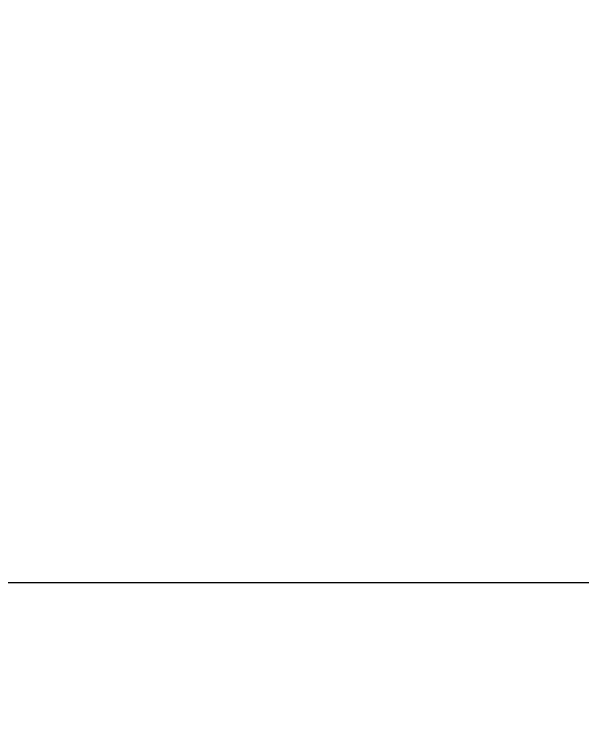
# Model space of a CAD drawing. Header units: millimetres. Extents: x 1993 to 4093, y 1262 to 2017.
# Drawn here: x 3507.26 to 3534.22, y 1584.18 to 1618.1 of the extents above; entities that cross this region are included whole.
import ezdxf

# ---------------------------------------------------------------- set-up
doc = ezdxf.new("R2010")
doc.units = ezdxf.units.MM
doc.layers.add('FLR CARPET 1', color=254, linetype='Continuous', lineweight=15)
doc.layers.add('PASSAGE', color=251, linetype='Continuous', lineweight=25)
doc.layers.add('PLANNER', color=3, linetype='Continuous')

# ---------------------------------------------------------------- blocks, each defined once
blk = doc.blocks.new('CUBICLE ZONE 02')
at = {"layer": 'PLANNER', "ltscale": 25}
blk.add_lwpolyline([(97448.685, 8762.751), (97630.437, 8762.751), (97630.437, 8645.769), (97448.685, 8645.769)], close=True, dxfattribs=at)

msp = doc.modelspace()

# ---------------------------------------------------------------- linework, layer by layer
at = {"layer": 'FLR CARPET 1'}
msp.add_lwpolyline([(3453.349, 1708.092), (3453.349, 1633.746), (3454.076, 1629.596), (3455.156, 1625.523), (3456.58, 1621.557), (3458.34, 1617.728), (3460.42, 1614.064), (3462.807, 1610.591), (3465.482, 1607.336), (3468.426, 1604.321), (3471.618, 1601.57), (3475.033, 1599.102), (3478.648, 1596.936), (3482.434, 1595.087), (3486.365, 1593.57), (3490.412, 1592.394), (3494.544, 1591.57), (3498.732, 1591.102), (3543.175, 1591.106), (3543.175, 1708.092)], close=True, dxfattribs=at)
at = {"layer": 'PASSAGE'}
msp.add_lwpolyline([(4056.693, 1591.123), (3273.776, 1591.097), (3273.776, 1525.088), (3215.197, 1525.088), (3215.197, 1543.088), (2998.197, 1543.088)], dxfattribs=at)

# ---------------------------------------------------------------- block references
at = {"layer": 'PLANNER'}
msp.add_blockref('CUBICLE ZONE 02', (-94086.662, -7054.663), dxfattribs=at)

doc.saveas('drawing.dxf')
